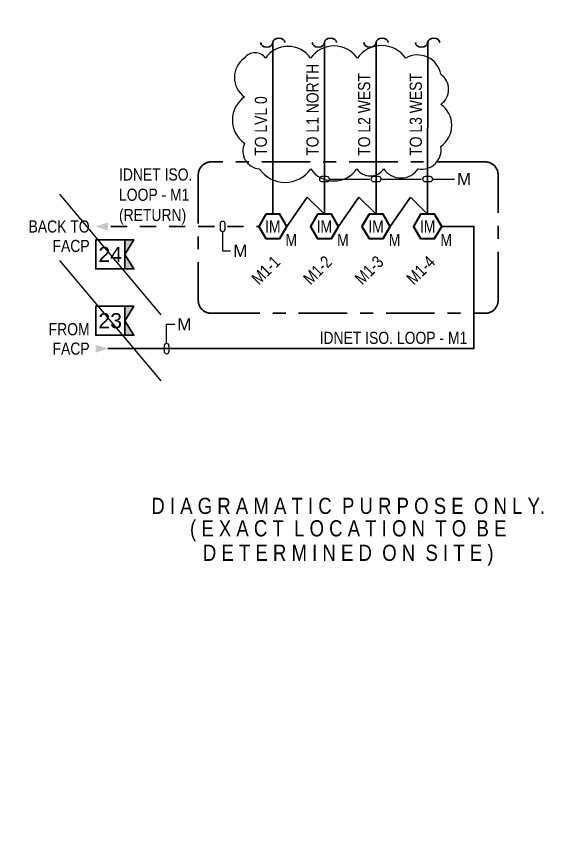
# Model space of a CAD drawing. Header units: inches. Extents: x 84 to 207, y -12 to 77.
# Drawn here: x 173.68 to 177.8, y 2.03 to 8.37 of the extents above; entities that cross this region are included whole.
import ezdxf
from ezdxf import colors
from ezdxf.entities.mleader import LeaderData, LeaderLine
from ezdxf.enums import TextEntityAlignment as Align
from ezdxf.math import Vec2, Vec3

# ---------------------------------------------------------------- set-up
doc = ezdxf.new("R2010")
doc.units = ezdxf.units.IN
doc.header["$MEASUREMENT"] = 0
doc.set_wipeout_variables(frame=1)
doc.linetypes.add('CENTER2', pattern=[1.125, 0.75, -0.125, 0.125, -0.125])
doc.linetypes.add('HIDDEN2', pattern=[0.1875, 0.125, -0.0625])
for name, color, linetype, lineweight in [('F-ALRM-DTCT', 23, 'Continuous', 40), ('F-ALRM-WIRE', 6, 'Continuous', 35), ('F-ALRM-WIRE-DTCT', 151, 'Continuous', 35), ('F-ANNO-DTCT', 151, 'Continuous', 25), ('F-ANNO-DTCT-ADDR', 143, 'Continuous', 25), ('F-ANNO-DTCT-DESC', 150, 'Continuous', 25), ('F-ANNO-DTCT-NOTE', 140, 'Continuous', 25), ('F-ANNO-KEYN', 7, 'Continuous', 25), ('F-ANNO-TEXT', 7, 'Continuous', 25), ('F-ANNO-WIPE', 7, 'Continuous', 0)]:
    doc.layers.add(name, color=color, linetype=linetype, lineweight=lineweight)
doc.styles.add('Annotative', font='arial.ttf')
doc.styles.add('Body', font='', dxfattribs={"height": 0.09375})
doc.styles.add('MtXpl_Arial_Narrow', font='arial.ttf')
doc.styles.get("Standard").update_dxf_attribs({"font": 'arial.ttf'})
doc.styles.get('Body').set_extended_font_data('Arial Narrow')

# ---------------------------------------------------------------- blocks, each defined once
blk = doc.blocks.new('*U66')
at = {"color": 0, "linetype": 'ByBlock', "lineweight": -2}
blk.add_solid([(0, 0), (-0.09375, -0.03125), (-0.09375, 0.03125)], dxfattribs=at)
blk = doc.blocks.new('*U62')
at = {"color": 0, "linetype": 'ByBlock', "lineweight": -2}
blk.add_solid([(0, 0), (0.09375, 0.03125), (0.09375, -0.03125)], dxfattribs=at)
blk = doc.blocks.new('WireTagLoop')
at = {"color": 0, "linetype": 'ByBlock', "lineweight": -2}
blk.add_lwpolyline([(-0.5, 0.5, 0.999484), (-0.5, -0.5), (0.5, -0.5, 0.999484), (0.5, 0.5, 0.000258)], format="xyb", close=True, dxfattribs=at)
blk = doc.blocks.new('*U91')
at = {"color": 0}
for centre, major_axis in [((-0.046875, 0), (-0.046875, 0)), ((0.046875, 0), (0.046875, 0))]:
    blk.add_ellipse(centre, major_axis=major_axis, ratio=0.7409255, start_param=0, end_param=3.14159265, dxfattribs=at)
blk = doc.blocks.new('*U92')
at = {"color": 0}
for centre, major_axis in [((-0.046875, 0), (-0.046875, 0)), ((0.046875, 0), (0.046875, 0))]:
    blk.add_ellipse(centre, major_axis=major_axis, ratio=0.7409255, start_param=0, end_param=3.14159265, dxfattribs=at)
blk = doc.blocks.new('*U93')
at = {"color": 0}
for centre, major_axis in [((-0.046875, 0), (-0.046875, 0)), ((0.046875, 0), (0.046875, 0))]:
    blk.add_ellipse(centre, major_axis=major_axis, ratio=0.7409255, start_param=0, end_param=3.14159265, dxfattribs=at)
blk = doc.blocks.new('*U94')
at = {"color": 0}
for centre, major_axis in [((-0.046875, 0), (-0.046875, 0)), ((0.046875, 0), (0.046875, 0))]:
    blk.add_ellipse(centre, major_axis=major_axis, ratio=0.7409255, start_param=0, end_param=3.14159265, dxfattribs=at)
blk = doc.blocks.new('TML-RIGHT')
at = {"layer": 'F-ALRM-WIRE'}
h = blk.add_hatch(color=256, dxfattribs=at)
h.dxf.hatch_style = 1
h.paths.add_polyline_path([(-0.0717, 0.1119), (0, 0.1119), (-0.0717, 0), (0, -0.1119), (-0.0717, -0.1119)])
for points in [[(-0.0717, -0.1119), (-0.2956, -0.1119), (-0.2956, 0.1119), (-0.0717, 0.1119)], [(-0.0717, 0.1119), (0, 0.1119), (-0.0717, 0), (0, -0.1119), (-0.0717, -0.1119)]]:
    blk.add_lwpolyline(points, close=True, dxfattribs=at)
at = {"style": 'Annotative'}
blk.add_attdef('#', text='', height=0.1172, dxfattribs=at).set_placement((-0.1837, 0), align=Align.MIDDLE_CENTER)
blk = doc.blocks.new('*U90')
at = {"color": 0, "linetype": 'ByBlock', "lineweight": -2, "style": 'Body', "flags": 9}
for tag, p in [('WIREDROP', (-0.0382, -0.196)), ('PID', (-0.0382, -0.1679)), ('PID_SECONDARY', (-0.0382, -0.1818)), ('POINTTYPE', (-0.0369, -0.139)), ('ELEVATION', (-0.0369, -0.1534))]:
    blk.add_attdef(tag, p, '', height=0.00937, dxfattribs=at)
at = {"layer": 'F-ANNO-DTCT-ADDR', "style": 'Body', "flags": 8}
blk.add_attdef('ADDRESS', text='', height=0.0938, rotation=45, dxfattribs=at).set_placement((0, -0.2176), align=Align.TOP_RIGHT)
at = {"layer": 'F-ANNO-DTCT-DESC', "lineweight": 30, "flags": 51}
blk.add_attdef('DESCRIPTION', text='', height=0.0938, rotation=45, dxfattribs=at).set_placement((0.1859, -0.2176), align=Align.TOP_RIGHT)
at = {"linetype": 'ByBlock', "lineweight": -2, "ltscale": 0.5}
blk.add_wipeout([(-0.0541, 0.0938), (-0.1083, 0), (-0.0541, -0.0937), (0.0541, -0.0937), (0.1083, 0), (0.0541, 0.0938)], dxfattribs=at).dxf.layer = 'F-ANNO-WIPE'
at = {"color": 0, "linetype": 'ByBlock', "lineweight": -2, "ltscale": 0.5}
blk.add_lwpolyline([(-0.0541, 0.0938), (-0.1083, 0), (-0.0541, -0.0937), (0.0541, -0.0937), (0.1083, 0), (0.0541, 0.0938)], close=True, dxfattribs=at)
at = {"color": 0, "lineweight": -3, "style": 'Body'}
blk.add_text('IM', height=0.09375, dxfattribs=at).set_placement((0, 0), align=Align.MIDDLE_CENTER)
at = {"color": 0, "linetype": 'ByBlock', "lineweight": -2, "style": 'Body', "flags": 9}
blk.add_attdef('DEVTYPE', (-0.0369, -0.1251), '', height=0.00937, dxfattribs=at)
at = {"layer": 'F-ANNO-DTCT', "style": 'Body'}
blk.add_attdef('TYPE', text='', height=0.0938, dxfattribs=at).set_placement((0.0983, -0.104), align=Align.MIDDLE_LEFT)
at = {"layer": 'F-ANNO-DTCT-NOTE', "linetype": 'ByBlock', "lineweight": -2, "flags": 104}
blk.add_attdef('NOTES', text='', height=0.0938, dxfattribs=at).set_placement((-0.1332, -0.0469), align=Align.MIDDLE_RIGHT)
at = {"layer": 'F-ANNO-DTCT-NOTE', "linetype": 'ByBlock', "lineweight": -2, "style": 'Body', "flags": 8}
blk.add_attdef('NOTE', text='', height=0.0938, dxfattribs=at).set_placement((-0.1332, -0.0469), align=Align.MIDDLE_CENTER)

msp = doc.modelspace()

# ---------------------------------------------------------------- wipeouts: each hides what was drawn before it
at = {"linetype": 'HIDDEN2'}
msp.add_wipeout([(173.677, 8.3724), (183.5587, 8.3723), (183.5587, 3.1229), (182.6211, 3.1229), (179.2179, -2.0027), (182.0258, 3.1229), (173.677, 3.123)], dxfattribs=at).dxf.layer = 'F-ANNO-KEYN'

# ---------------------------------------------------------------- next in the draw order: linework, layer by layer
at = {"layer": 'Defpoints', "color": 2}
for p, q in [((174.0096, 6.9997), (174.7924, 6.0696)), ((174.0096, 6.4885), (174.7924, 5.5584))]:
    msp.add_line(p, q, dxfattribs=at)
msp.add_lwpolyline([(175.4381, 8.0503, 0.520567), (175.4381, 7.752, 0.520567), (175.4381, 7.3928, 0.520567), (175.5524, 7.1948, 0.520567), (175.9492, 7.1948, 0.520567), (176.3052, 7.1948, 0.520567), (176.5127, 7.1948, 0.520567), (176.7792, 7.1948, 0.520567), (176.9536, 7.3689, 0.520567), (176.9536, 7.6936, 0.520567), (176.9536, 7.9254, 0.520567), (176.6829, 8.0503, 0.520567), (176.3095, 8.0503, 0.520567), (175.9487, 8.0503, 0.520567), (175.5993, 8.0503, 0.520567)], format="xyb", close=True, dxfattribs=at)
at = {"layer": 'F-ALRM-WIRE-DTCT'}
for p, q in [((175.7643, 6.751), (175.9221, 6.9773)), ((176.0547, 6.8447), (175.9221, 6.9773)), ((176.1629, 6.751), (176.3207, 6.9773)), ((176.4533, 6.8447), (176.3207, 6.9773)), ((176.5615, 6.751), (176.7193, 6.9773)), ((176.8519, 6.8447), (176.7193, 6.9773))]:
    msp.add_line(p, q, dxfattribs=at)
for points in [[(175.6561, 6.8447), (175.6563, 8.1722)], [(176.0547, 6.8447), (176.0549, 8.1722)], [(176.4533, 6.8447), (176.4535, 8.1722)], [(176.8519, 6.8447), (176.8521, 8.1722)], [(176.9602, 6.7512), (177.2085, 6.7512), (177.2085, 5.8081), (174.3829, 5.808)]]:
    msp.add_lwpolyline(points, dxfattribs=at)
at = {"layer": 'F-ALRM-WIRE-DTCT', "color": 252, "linetype": 'CENTER2', "ltscale": 0.5, "true_color": 0x939598}
msp.add_lwpolyline([(177.296, 7.2497), (175.181, 7.2495, 0.414214), (175.081, 7.1495), (175.081, 6.1806, 0.414214), (175.181, 6.0806), (177.296, 6.0808, 0.414214), (177.396, 6.1808), (177.396, 7.1497, 0.414214)], format="xyb", close=True, dxfattribs=at)
at = {"layer": 'F-ALRM-WIRE-DTCT', "linetype": 'HIDDEN2'}
msp.add_lwpolyline([(175.6561, 6.751), (174.3829, 6.751)], dxfattribs=at)

# ---------------------------------------------------------------- next in the draw order: block references
at = {"layer": 'F-ALRM-WIRE'}
for name, p in [('*U94', (175.6561, 8.1699)), ('*U91', (176.0547, 8.1699)), ('*U92', (176.4533, 8.1699)), ('*U93', (176.8519, 8.1699))]:
    msp.add_blockref(name, p, dxfattribs=at)
at = {"layer": 'F-ALRM-WIRE', "xscale": -1}
for name, p in [('*U66', (174.2891, 6.751)), ('*U62', (174.3829, 5.808))]:
    msp.add_blockref(name, p, dxfattribs=at)
at = {"layer": 'F-ANNO-KEYN'}
for p, values in [((174.5847, 6.5347), {'#': '24'}), ((174.5847, 6.0234), {'#': '23'})]:
    msp.add_blockref('TML-RIGHT', p, dxfattribs=at).add_auto_attribs(values)

# ---------------------------------------------------------------- next in the draw order: texts
at = {"layer": 'F-ANNO-TEXT', "lineweight": 25, "style": 'Body'}
for s, p in [('BACK TO', (174.2422, 6.751)), ('FACP', (174.2422, 6.6007)), ('FROM', (174.2422, 5.9582)), ('FACP', (174.2422, 5.808))]:
    msp.add_text(s, height=0.09375, dxfattribs=at).set_placement(p, align=Align.MIDDLE_RIGHT)
at = {"layer": 'F-ANNO-TEXT', "style": 'Body'}
for s, p in [('D I A G R A M A T I C  P U R P O S E  O N L Y.', (176.2385, 4.5943)), ('( E X A C T  L O C A T I O N  T O  B E', (176.2385, 4.4054)), ('D E T E R M I N E D  O N  S I T E )', (176.2385, 4.2164))]:
    msp.add_text(s, height=0.125, dxfattribs=at).set_placement(p, align=Align.MIDDLE)
at = {"layer": 'F-ANNO-TEXT', "char_height": 0.09375, "width": 3.332135, "attachment_point": 7, "rotation": 90, "style": 'Body'}
for s, insert in [('TO L1 NORTH', (176.0111, 7.2964)), ('TO L2 WEST', (176.4098, 7.2964)), ('\\pxt9;TO L3 WEST', (176.8084, 7.2964)), ('TO LVL 0', (175.6125, 7.2964))]:
    msp.add_mtext(s, dxfattribs=dict(at, insert=insert))
at = {"layer": 'F-ANNO-TEXT', "lineweight": 25, "char_height": 0.09375, "style": 'Body'}
for s, insert, width, attachment_point in [('IDNET ISO. \\PLOOP - M1\\P(RETURN)', (174.469, 6.982), 1.32, 4), ('IDNET ISO. LOOP - M1', (177.1576, 5.8906), 2.259471, 6)]:
    msp.add_mtext(s, dxfattribs=dict(at, insert=insert, width=width, attachment_point=attachment_point))

# ---------------------------------------------------------------- next in the draw order: leaders
at = {"layer": 'F-ALRM-WIRE-DTCT'}
ml = msp.add_multileader_mtext('Standard', dxfattribs=at)
ml.set_content(' ', color=256, style='MtXpl_Arial_Narrow')
ml.set_leader_properties(color=256, linetype='Continuous')
ml.set_arrow_properties(name='WireTagLoop')
ml.build(insert=Vec2(0, 0))
ml.multileader.update_dxf_attribs({"text_right_attachment_type": 3, "text_bottom_attachment_type": 2, "dogleg_length": 0.0625, "arrow_head_size": 0.039})
ctx = ml.context
ctx.base_point, ctx.char_height, ctx.arrow_head_size, ctx.landing_gap_size, ctx.plane_origin = Vec3(176.4064, 7.117), 0.0938, 0.039, 0.02, Vec3(174.0397, 19.0611)
ctx.right_attachment, ctx.top_attachment = 3, 2
notes = []
notes.append((ctx, [(0, (1, 1, 0), (176.1985, 7.117), (1, 0), 0.2079, [(0, [(176.0547, 7.117)], 0, [])])]))
ctx.mtext.insert, ctx.mtext.flow_direction = Vec3(176.4264, 7.1639), 5
ml = msp.add_multileader_mtext('Standard', dxfattribs=at)
ml.set_content(' ', color=256, style='MtXpl_Arial_Narrow')
ml.set_leader_properties(color=256, linetype='Continuous')
ml.set_arrow_properties(name='WireTagLoop')
ml.build(insert=Vec2(0, 0))
ml.multileader.update_dxf_attribs({"text_right_attachment_type": 3, "text_bottom_attachment_type": 2, "dogleg_length": 0.0625, "arrow_head_size": 0.039})
ctx = ml.context
ctx.base_point, ctx.char_height, ctx.arrow_head_size, ctx.landing_gap_size, ctx.plane_origin = Vec3(176.805, 7.117), 0.0938, 0.039, 0.02, Vec3(174.4383, 19.0611)
ctx.right_attachment, ctx.top_attachment = 3, 2
notes.append((ctx, [(0, (1, 1, 0), (176.5971, 7.117), (1, 0), 0.2079, [(0, [(176.4533, 7.117)], 0, [])])]))
ctx.mtext.insert, ctx.mtext.flow_direction = Vec3(176.825, 7.1639), 5
ml = msp.add_multileader_mtext('Standard', dxfattribs=at)
ml.set_content('M', color=256, style='MtXpl_Arial_Narrow')
ml.set_leader_properties(color=256, linetype='Continuous')
ml.set_arrow_properties(name='WireTagLoop')
ml.build(insert=Vec2(0, 0))
ml.multileader.update_dxf_attribs({"text_right_attachment_type": 3, "text_bottom_attachment_type": 2, "dogleg_length": 0.0625, "arrow_head_size": 0.039})
ctx = ml.context
ctx.base_point, ctx.char_height, ctx.arrow_head_size, ctx.landing_gap_size, ctx.plane_origin = Vec3(177.0583, 7.1172), 0.0938, 0.039, 0.02, Vec3(176.0328, 19.0611)
ctx.right_attachment, ctx.top_attachment = 3, 2
notes.append((ctx, [(0, (1, 1, 0), (176.9958, 7.1172), (1, 0), 0.0625, [(0, [(176.8519, 7.1172)], 0, [])])]))
ctx.mtext.insert, ctx.mtext.flow_direction = Vec3(177.0783, 7.1641), 5
ml = msp.add_multileader_mtext('Standard', dxfattribs=at)
ml.set_content('M', color=256, style='MtXpl_Arial_Narrow')
ml.set_leader_properties(color=256, linetype='Continuous')
ml.set_arrow_properties(name='WireTagLoop')
ml.build(insert=Vec2(0, 0))
ml.multileader.update_dxf_attribs({"text_right_attachment_type": 3, "text_bottom_attachment_type": 2, "dogleg_length": 0.0625, "arrow_head_size": 0.039})
ctx = ml.context
ctx.base_point, ctx.char_height, ctx.arrow_head_size, ctx.landing_gap_size, ctx.plane_origin = Vec3(175.331, 6.5631), 0.0938, 0.039, 0.02, Vec3(173.6382, 19.0202)
ctx.right_attachment, ctx.top_attachment = 3, 2
notes.append((ctx, [(0, (1, 1, 0), (175.2685, 6.5631), (1, 0), 0.0625, [(0, [(175.2685, 6.751)], 0, [])])]))
ctx.mtext.insert, ctx.mtext.flow_direction = Vec3(175.351, 6.61), 5
ml = msp.add_multileader_mtext('Standard', dxfattribs=at)
ml.set_content('M', color=256, style='MtXpl_Arial_Narrow')
ml.set_leader_properties(color=256, linetype='Continuous')
ml.set_arrow_properties(name='WireTagLoop')
ml.build(insert=Vec2(0, 0))
ml.multileader.update_dxf_attribs({"text_right_attachment_type": 3, "text_bottom_attachment_type": 2, "dogleg_length": 0.0625, "arrow_head_size": 0.039})
ctx = ml.context
ctx.base_point, ctx.char_height, ctx.arrow_head_size, ctx.landing_gap_size, ctx.plane_origin = Vec3(174.8992, 5.9958), 0.0938, 0.039, 0.02, Vec3(173.0834, 17.162)
ctx.right_attachment, ctx.top_attachment = 3, 2
notes.append((ctx, [(0, (1, 1, 0), (174.8367, 5.9958), (1, 0), 0.0625, [(0, [(174.8367, 5.808)], 0, [])])]))
ctx.mtext.insert, ctx.mtext.flow_direction = Vec3(174.9192, 6.0427), 5
for ctx, leaders in notes:
    for number, flags, end, landing, length, lines in leaders:
        leader = LeaderData()
        leader.index, (leader.has_last_leader_line, leader.has_dogleg_vector, leader.attachment_direction) = number, flags
        leader.last_leader_point, leader.dogleg_vector, leader.dogleg_length = Vec3(end), Vec3(landing), length
        for number, points, colour, breaks in lines:
            line = LeaderLine()
            line.index, line.vertices, line.color, line.breaks = number, Vec3.list(points), colors.encode_raw_color(colour), breaks
            leader.lines.append(line)
        ctx.leaders.append(leader)

# ---------------------------------------------------------------- next in the draw order: block references
at = {"layer": 'F-ALRM-DTCT'}
ref = msp.add_blockref('*U90', (175.6561, 6.751), dxfattribs=at)
ref.add_attrib('ADDRESS', 'M1-1', dxfattribs={"layer": 'F-ANNO-DTCT-ADDR', "height": 0.09375, "rotation": 45, "style": 'Body'}).set_placement((175.6561, 6.5334), align=Align.TOP_RIGHT)
ref.add_attrib('TYPE', 'M', dxfattribs={"layer": 'F-ANNO-DTCT', "height": 0.0938, "style": 'Body'}).set_placement((175.7543, 6.6469), align=Align.MIDDLE_LEFT)
ref = msp.add_blockref('*U90', (176.0547, 6.751), dxfattribs=at)
ref.add_attrib('ADDRESS', 'M1-2', dxfattribs={"layer": 'F-ANNO-DTCT-ADDR', "height": 0.09375, "rotation": 45, "style": 'Body'}).set_placement((176.0547, 6.5334), align=Align.TOP_RIGHT)
ref.add_attrib('TYPE', 'M', dxfattribs={"layer": 'F-ANNO-DTCT', "height": 0.0938, "style": 'Body'}).set_placement((176.1529, 6.6469), align=Align.MIDDLE_LEFT)
ref = msp.add_blockref('*U90', (176.4533, 6.751), dxfattribs=at)
ref.add_attrib('ADDRESS', 'M1-3', dxfattribs={"layer": 'F-ANNO-DTCT-ADDR', "height": 0.09375, "rotation": 45, "style": 'Body'}).set_placement((176.4533, 6.5334), align=Align.TOP_RIGHT)
ref.add_attrib('TYPE', 'M', dxfattribs={"layer": 'F-ANNO-DTCT', "height": 0.0938, "style": 'Body'}).set_placement((176.5515, 6.6469), align=Align.MIDDLE_LEFT)
ref = msp.add_blockref('*U90', (176.8519, 6.751), dxfattribs=at)
ref.add_attrib('ADDRESS', 'M1-4', dxfattribs={"layer": 'F-ANNO-DTCT-ADDR', "height": 0.09375, "rotation": 45, "style": 'Body'}).set_placement((176.8519, 6.5334), align=Align.TOP_RIGHT)
ref.add_attrib('TYPE', 'M', dxfattribs={"layer": 'F-ANNO-DTCT', "height": 0.0938, "style": 'Body'}).set_placement((176.9502, 6.6469), align=Align.MIDDLE_LEFT)

doc.saveas('drawing.dxf')
